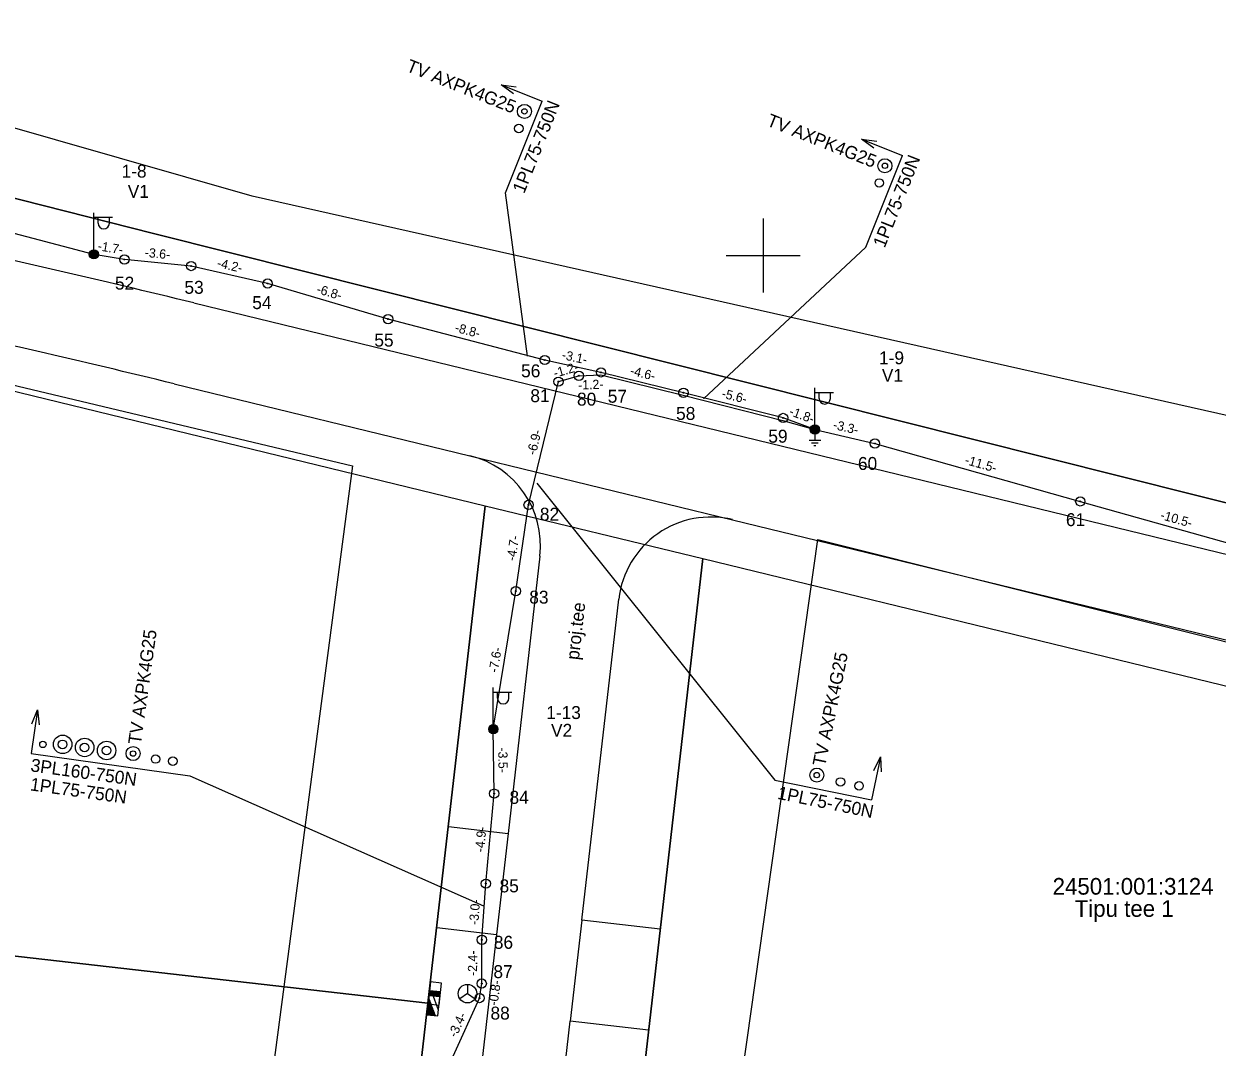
# Model space of a CAD drawing. Extents: x 553634 to 561168, y 6586277 to 6588142.
# Drawn here: x 554010 to 554074.5, y 6586557.2 to 6586612.5 of the extents above; entities that cross this region are included whole.
import ezdxf

# ---------------------------------------------------------------- set-up
doc = ezdxf.new("R2010")
doc.units = 0
for name, color, linetype in [('ABIJOONIS', 7, 'Continuous'), ('ELRAJATISMP', 7, 'Continuous'), ('JOONSIDE', 7, 'Continuous'), ('KOORDPUNKT', 7, 'Continuous'), ('MOOTPIIR', 7, 'Continuous'), ('MPKAABEL', 7, 'Continuous'), ('PIIR', 7, 'Continuous'), ('POST', 7, 'Continuous'), ('SIKAEV', 7, 'Continuous'), ('VORK', 7, 'Continuous')]:
    doc.layers.add(name, color=color, linetype=linetype)

msp = doc.modelspace()

# ---------------------------------------------------------------- linework, layer by layer
at = {"layer": 'ABIJOONIS'}
for p, q in [((554035.839, 6586609.228), (554038.05, 6586608.347)), ((554055.323, 6586606.287), (554057.534, 6586605.406)), ((554019.225, 6586597.443), (554150.898, 6586565.408)), ((554018.161, 6586593.071), (554034.15, 6586589.181)), ((554034.15, 6586589.181), (554048.349, 6586585.726)), ((554048.349, 6586585.726), (554115.254, 6586569.449)), ((554037.936, 6586583.752), (554036.215, 6586568.772)), ((554040.206, 6586564.081), (554042.199, 6586581.438)), ((554010.771, 6586575.451), (554010.442, 6586573.094)), ((554056.339, 6586572.917), (554055.865, 6586570.584)), ((554032.987, 6586569.142), (554036.215, 6586568.772)), ((554036.215, 6586568.772), (554035.588, 6586563.308)), ((554040.206, 6586564.081), (554039.579, 6586558.617)), ((554044.429, 6586563.596), (554040.206, 6586564.081)), ((554032.359, 6586563.678), (554035.588, 6586563.308)), ((554035.588, 6586563.308), (554034.595, 6586554.657)), ((554037.256, 6586538.39), (554039.579, 6586558.617)), ((554043.801, 6586558.132), (554039.579, 6586558.617))]:
    msp.add_line(p, q, dxfattribs=at)
for points in [[(554036.508, 6586608.746), (554035.839, 6586609.228), (554036.656, 6586609.117)], [(554037.271, 6586594.571), (554036.074, 6586603.386), (554038.05, 6586608.347)], [(554055.993, 6586605.805), (554055.323, 6586606.287), (554056.141, 6586606.176)], [(554046.77, 6586592.254), (554055.559, 6586600.445), (554057.534, 6586605.406)], [(554037.773, 6586587.695), (554050.632, 6586571.649), (554055.865, 6586570.584)], [(554010.463, 6586574.686), (554010.771, 6586575.451), (554010.859, 6586574.631)], [(554010.442, 6586573.094), (554019.005, 6586571.888), (554034.884, 6586564.856)], [(554055.984, 6586572.173), (554056.339, 6586572.917), (554056.376, 6586572.093)]]:
    msp.add_lwpolyline(points, dxfattribs=at)
for centre, radius in [((554037.099, 6586607.791), 0.38), ((554037.099, 6586607.791), 0.146), ((554036.798, 6586606.862), 0.229), ((554056.583, 6586604.85), 0.38), ((554056.583, 6586604.85), 0.146), ((554056.282, 6586603.921), 0.229), ((554012.134, 6586573.582), 0.5), ((554011.069, 6586573.582), 0.176), ((554012.134, 6586573.582), 0.235), ((554013.323, 6586573.416), 0.5), ((554013.323, 6586573.416), 0.235), ((554014.511, 6586573.251), 0.5), ((554014.511, 6586573.251), 0.235), ((554015.944, 6586573.085), 0.38), ((554015.944, 6586573.085), 0.146), ((554017.159, 6586572.789), 0.229), ((554018.089, 6586572.674), 0.229), ((554052.904, 6586571.921), 0.38), ((554052.904, 6586571.921), 0.146), ((554054.181, 6586571.553), 0.229), ((554055.189, 6586571.342), 0.229)]:
    msp.add_circle(centre, radius, dxfattribs=at)
for centre, radius, start, end in [((553876.858, 6586012.262), 602.25, 76.326316, 77.789425), ((553876.858, 6586012.262), 597.75, 76.326316, 77.789425), ((554032.968, 6586584.322), 5, 353.44935, 76.32632), ((554047.167, 6586580.868), 5, 76.32632, 173.44935)]:
    msp.add_arc(centre, radius, start, end, dxfattribs=at)
at = {"layer": 'ELRAJATISMP'}
for p, q in [((554032.018, 6586560.744), (554031.89, 6586559.557)), ((554032.612, 6586560.68), (554032.018, 6586560.744)), ((554032.484, 6586559.493), (554032.612, 6586560.68)), ((554031.957, 6586560.162), (554031.829, 6586558.974)), ((554032.273, 6586558.926), (554031.925, 6586559.861)), ((554031.94, 6586560.015), (554032.533, 6586559.952)), ((554031.984, 6586560.284), (554031.955, 6586560.014)), ((554032.551, 6586560.098), (554031.957, 6586560.162)), ((554031.969, 6586560.285), (554032.562, 6586560.222)), ((554031.999, 6586560.282), (554031.97, 6586560.012)), ((554032.014, 6586560.281), (554031.985, 6586560.011)), ((554032.02, 6586560.28), (554031.991, 6586560.01)), ((554032.035, 6586560.278), (554032.006, 6586560.008)), ((554032.05, 6586560.277), (554032.021, 6586560.007)), ((554032.065, 6586560.275), (554032.036, 6586560.005)), ((554032.08, 6586560.273), (554032.051, 6586560.003)), ((554032.095, 6586560.272), (554032.066, 6586560.002)), ((554032.11, 6586560.27), (554032.081, 6586560)), ((554032.125, 6586560.269), (554032.096, 6586559.999)), ((554032.455, 6586559.211), (554032.107, 6586560.146)), ((554032.14, 6586560.267), (554032.111, 6586559.997)), ((554032.155, 6586560.265), (554032.126, 6586559.995)), ((554032.166, 6586560.264), (554032.137, 6586559.994)), ((554032.181, 6586560.263), (554032.152, 6586559.993)), ((554032.196, 6586560.261), (554032.167, 6586559.991)), ((554032.211, 6586560.259), (554032.182, 6586559.989)), ((554032.223, 6586560.258), (554032.194, 6586559.988)), ((554032.238, 6586560.256), (554032.209, 6586559.987)), ((554032.253, 6586560.255), (554032.224, 6586559.985)), ((554032.268, 6586560.253), (554032.239, 6586559.983)), ((554032.279, 6586560.252), (554032.25, 6586559.982)), ((554032.294, 6586560.25), (554032.265, 6586559.98)), ((554032.309, 6586560.249), (554032.28, 6586559.979)), ((554032.324, 6586560.247), (554032.295, 6586559.977)), ((554032.336, 6586560.246), (554032.307, 6586559.976)), ((554032.351, 6586560.244), (554032.322, 6586559.974)), ((554032.366, 6586560.243), (554032.337, 6586559.973)), ((554032.381, 6586560.241), (554032.352, 6586559.971)), ((554032.393, 6586560.24), (554032.364, 6586559.97)), ((554032.407, 6586560.238), (554032.378, 6586559.968)), ((554032.422, 6586560.237), (554032.393, 6586559.967)), ((554032.437, 6586560.235), (554032.408, 6586559.965)), ((554032.449, 6586560.234), (554032.42, 6586559.964)), ((554032.423, 6586558.91), (554032.551, 6586560.098)), ((554032.464, 6586560.232), (554032.435, 6586559.962)), ((554032.479, 6586560.231), (554032.45, 6586559.961)), ((554032.494, 6586560.229), (554032.465, 6586559.959)), ((554032.506, 6586560.228), (554032.477, 6586559.958)), ((554032.521, 6586560.226), (554032.492, 6586559.956)), ((554032.536, 6586560.224), (554032.507, 6586559.955)), ((554032.55, 6586560.223), (554032.521, 6586559.953)), ((554031.938, 6586559.826), (554031.846, 6586558.972)), ((554031.951, 6586559.791), (554031.863, 6586558.97)), ((554031.964, 6586559.755), (554031.88, 6586558.969)), ((554031.89, 6586559.557), (554032.484, 6586559.493)), ((554031.977, 6586559.72), (554031.897, 6586558.967)), ((554031.991, 6586559.685), (554031.913, 6586558.965)), ((554032.004, 6586559.649), (554031.93, 6586558.963)), ((554032.017, 6586559.614), (554031.947, 6586558.961)), ((554032.03, 6586559.579), (554031.964, 6586558.96)), ((554032.043, 6586559.543), (554031.98, 6586558.958)), ((554032.056, 6586559.508), (554031.997, 6586558.956)), ((554032.07, 6586559.473), (554032.014, 6586558.954)), ((554032.083, 6586559.437), (554032.031, 6586558.952)), ((554032.096, 6586559.402), (554032.047, 6586558.951)), ((554032.109, 6586559.367), (554032.064, 6586558.949)), ((554032.122, 6586559.331), (554032.081, 6586558.947)), ((554032.135, 6586559.296), (554032.098, 6586558.945)), ((554032.149, 6586559.26), (554032.114, 6586558.943)), ((554032.162, 6586559.225), (554032.131, 6586558.942)), ((554032.175, 6586559.19), (554032.148, 6586558.94)), ((554031.829, 6586558.974), (554032.423, 6586558.91)), ((554032.188, 6586559.154), (554032.165, 6586558.938)), ((554032.201, 6586559.119), (554032.182, 6586558.936)), ((554032.214, 6586559.084), (554032.198, 6586558.934)), ((554032.227, 6586559.048), (554032.215, 6586558.933)), ((554032.241, 6586559.013), (554032.232, 6586558.931)), ((554032.254, 6586558.978), (554032.249, 6586558.929)), ((554032.267, 6586558.942), (554032.265, 6586558.927))]:
    msp.add_line(p, q, dxfattribs=at)
at = {"layer": 'KOORDPUNKT'}
for centre, radius in [((554015.475, 6586599.786), 0.25), ((554015.475, 6586599.786), 0.025), ((554015.475, 6586599.786), 0.0221), ((554015.475, 6586599.786), 0.0191), ((554015.475, 6586599.786), 0.0161), ((554015.475, 6586599.786), 0.0132), ((554015.475, 6586599.786), 0.0102), ((554015.475, 6586599.786), 0.00726), ((554015.475, 6586599.786), 0.0043), ((554019.081, 6586599.432), 0.25), ((554019.081, 6586599.432), 0.025), ((554019.081, 6586599.432), 0.0221), ((554019.081, 6586599.432), 0.0191), ((554019.081, 6586599.432), 0.0161), ((554019.081, 6586599.432), 0.0132), ((554019.081, 6586599.432), 0.0102), ((554019.081, 6586599.432), 0.00726), ((554019.081, 6586599.432), 0.0043), ((554023.215, 6586598.49), 0.25), ((554023.215, 6586598.49), 0.025), ((554023.215, 6586598.49), 0.0221), ((554023.215, 6586598.49), 0.0191), ((554023.215, 6586598.49), 0.0161), ((554023.215, 6586598.49), 0.0132), ((554023.215, 6586598.49), 0.0102), ((554023.215, 6586598.49), 0.00726), ((554023.215, 6586598.49), 0.0043), ((554029.729, 6586596.566), 0.25), ((554029.729, 6586596.566), 0.025), ((554029.729, 6586596.566), 0.0221), ((554029.729, 6586596.566), 0.0191), ((554029.729, 6586596.566), 0.0161), ((554029.729, 6586596.566), 0.0132), ((554029.729, 6586596.566), 0.0102), ((554029.729, 6586596.566), 0.00726), ((554029.729, 6586596.566), 0.0043), ((554038.199, 6586594.353), 0.25), ((554038.199, 6586594.353), 0.025), ((554038.199, 6586594.353), 0.0221), ((554038.199, 6586594.353), 0.0191), ((554038.199, 6586594.353), 0.0161), ((554038.199, 6586594.353), 0.0132), ((554038.199, 6586594.353), 0.0102), ((554038.199, 6586594.353), 0.00726), ((554038.199, 6586594.353), 0.0043), ((554038.935, 6586593.185), 0.25), ((554040.041, 6586593.504), 0.25), ((554040.041, 6586593.504), 0.025), ((554040.041, 6586593.504), 0.0221), ((554040.041, 6586593.504), 0.0191), ((554040.041, 6586593.504), 0.0161), ((554040.041, 6586593.504), 0.0132), ((554040.041, 6586593.504), 0.0102), ((554040.041, 6586593.504), 0.00726), ((554040.041, 6586593.504), 0.0043), ((554041.235, 6586593.686), 0.25), ((554041.235, 6586593.686), 0.025), ((554041.235, 6586593.686), 0.0221), ((554041.235, 6586593.686), 0.0191), ((554041.235, 6586593.686), 0.0161), ((554041.235, 6586593.686), 0.0132), ((554041.235, 6586593.686), 0.0102), ((554041.235, 6586593.686), 0.00726), ((554041.235, 6586593.686), 0.0043), ((554038.935, 6586593.185), 0.025), ((554038.935, 6586593.185), 0.0221), ((554038.935, 6586593.185), 0.0191), ((554038.935, 6586593.185), 0.0161), ((554038.935, 6586593.185), 0.0132), ((554038.935, 6586593.185), 0.0102), ((554038.935, 6586593.185), 0.00726), ((554038.935, 6586593.185), 0.0043), ((554045.698, 6586592.583), 0.25), ((554045.698, 6586592.583), 0.025), ((554045.698, 6586592.583), 0.0221), ((554045.698, 6586592.583), 0.0191), ((554045.698, 6586592.583), 0.0161), ((554045.698, 6586592.583), 0.0132), ((554045.698, 6586592.583), 0.0102), ((554045.698, 6586592.583), 0.00726), ((554045.698, 6586592.583), 0.0043), ((554051.085, 6586591.223), 0.25), ((554051.085, 6586591.223), 0.025), ((554051.085, 6586591.223), 0.0221), ((554051.085, 6586591.223), 0.0191), ((554051.085, 6586591.223), 0.0161), ((554051.085, 6586591.223), 0.0132), ((554051.085, 6586591.223), 0.0102), ((554051.085, 6586591.223), 0.00726), ((554051.085, 6586591.223), 0.0043), ((554056.043, 6586589.842), 0.25), ((554056.043, 6586589.842), 0.025), ((554056.043, 6586589.842), 0.0221), ((554056.043, 6586589.842), 0.0191), ((554056.043, 6586589.842), 0.0161), ((554056.043, 6586589.842), 0.0132), ((554056.043, 6586589.842), 0.0102), ((554056.043, 6586589.842), 0.00726), ((554056.043, 6586589.842), 0.0043), ((554067.146, 6586586.713), 0.25), ((554037.324, 6586586.524), 0.25), ((554037.324, 6586586.524), 0.025), ((554037.324, 6586586.524), 0.0221), ((554037.324, 6586586.524), 0.0191), ((554037.324, 6586586.524), 0.0161), ((554037.324, 6586586.524), 0.0132), ((554037.324, 6586586.524), 0.0102), ((554037.324, 6586586.524), 0.00726), ((554037.324, 6586586.524), 0.0043), ((554067.146, 6586586.713), 0.025), ((554067.146, 6586586.713), 0.0221), ((554067.146, 6586586.713), 0.0191), ((554067.146, 6586586.713), 0.0161), ((554067.146, 6586586.713), 0.0132), ((554067.146, 6586586.713), 0.0102), ((554067.146, 6586586.713), 0.00726), ((554067.146, 6586586.713), 0.0043), ((554036.632, 6586581.867), 0.25), ((554036.632, 6586581.867), 0.025), ((554036.632, 6586581.867), 0.0221), ((554036.632, 6586581.867), 0.0191), ((554036.632, 6586581.867), 0.0161), ((554036.632, 6586581.867), 0.0132), ((554036.632, 6586581.867), 0.0102), ((554036.632, 6586581.867), 0.00726), ((554036.632, 6586581.867), 0.0043), ((554035.461, 6586570.922), 0.25), ((554035.461, 6586570.922), 0.025), ((554035.461, 6586570.922), 0.0221), ((554035.461, 6586570.922), 0.0191), ((554035.461, 6586570.922), 0.0161), ((554035.461, 6586570.922), 0.0132), ((554035.461, 6586570.922), 0.0102), ((554035.461, 6586570.922), 0.00726), ((554035.461, 6586570.922), 0.0043), ((554035.014, 6586566.056), 0.25), ((554035.014, 6586566.056), 0.025), ((554035.014, 6586566.056), 0.0221), ((554035.014, 6586566.056), 0.0191), ((554035.014, 6586566.056), 0.0161), ((554035.014, 6586566.056), 0.0132), ((554035.014, 6586566.056), 0.0102), ((554035.014, 6586566.056), 0.00726), ((554035.014, 6586566.056), 0.0043), ((554034.798, 6586563.024), 0.25), ((554034.798, 6586563.024), 0.025), ((554034.798, 6586563.024), 0.0221), ((554034.798, 6586563.024), 0.0191), ((554034.798, 6586563.024), 0.0161), ((554034.798, 6586563.024), 0.0132), ((554034.798, 6586563.024), 0.0102), ((554034.798, 6586563.024), 0.00726), ((554034.798, 6586563.024), 0.0043), ((554034.789, 6586560.656), 0.25), ((554034.789, 6586560.656), 0.025), ((554034.789, 6586560.656), 0.0221), ((554034.789, 6586560.656), 0.0191), ((554034.789, 6586560.656), 0.0161), ((554034.789, 6586560.656), 0.0132), ((554034.789, 6586560.656), 0.0102), ((554034.789, 6586560.656), 0.00726), ((554034.789, 6586560.656), 0.0043), ((554034.677, 6586559.873), 0.25), ((554034.677, 6586559.873), 0.025), ((554034.677, 6586559.873), 0.0221), ((554034.677, 6586559.873), 0.0191), ((554034.677, 6586559.873), 0.0161), ((554034.677, 6586559.873), 0.0132), ((554034.677, 6586559.873), 0.0102), ((554034.677, 6586559.873), 0.00726), ((554034.677, 6586559.873), 0.0043)]:
    msp.add_circle(centre, radius, dxfattribs=at)
at = {"layer": 'MOOTPIIR'}
msp.add_lwpolyline([(554176.822, 6586568.457), (554022.379, 6586603.216), (553894.276, 6586639.895), (553770.633, 6586681.218), (553726.711, 6586674.688), (553724.503, 6586655.061), (553728.217, 6586648.71), (553739.085, 6586651.833), (553736.784, 6586665.214), (553767.373, 6586669.292), (553900.226, 6586619.046), (554027.795, 6586588.633), (554016.075, 6586499.66), (554040.586, 6586497.041), (554052.96, 6586584.654), (554175.742, 6586553.901)], close=True, dxfattribs=at)
at = {"layer": 'MPKAABEL'}
for points in [[(554052.799, 6586590.603), (554051.085, 6586591.223), (554045.698, 6586592.583), (554041.235, 6586593.686), (554038.199, 6586594.353), (554029.729, 6586596.566), (554023.215, 6586598.49), (554019.081, 6586599.432), (554015.475, 6586599.786), (554013.825, 6586600.065), (554003.629, 6586602.738), (553996.342, 6586604.58), (553988.469, 6586606.445), (553981.676, 6586608.024), (553975.863, 6586609.291), (553974.891, 6586609.565), (553971.852, 6586610.589), (553963.26, 6586612.774)], [(554052.799, 6586590.603), (554051.085, 6586591.223), (554045.698, 6586592.583), (554041.235, 6586593.686), (554038.199, 6586594.353), (554029.729, 6586596.566), (554023.215, 6586598.49), (554019.081, 6586599.432), (554015.475, 6586599.786), (554013.825, 6586600.065), (554003.629, 6586602.738), (553996.342, 6586604.58), (553988.469, 6586606.445), (553981.676, 6586608.024), (553975.863, 6586609.291), (553974.891, 6586609.565), (553971.852, 6586610.589), (553963.26, 6586612.774)], [(554033.245, 6586556.741), (554034.677, 6586559.873), (554034.789, 6586560.656), (554034.798, 6586563.024), (554035.014, 6586566.056), (554035.461, 6586570.922), (554035.416, 6586574.4), (554036.632, 6586581.867), (554037.324, 6586586.524), (554038.935, 6586593.185), (554040.041, 6586593.504), (554041.221, 6586593.554), (554045.677, 6586592.446), (554051.065, 6586591.09), (554052.799, 6586590.603), (554056.043, 6586589.842), (554067.146, 6586586.713), (554077.276, 6586583.862)], [(554033.245, 6586556.741), (554034.677, 6586559.873), (554034.789, 6586560.656), (554034.798, 6586563.024), (554035.014, 6586566.056), (554035.461, 6586570.922), (554035.416, 6586574.4), (554036.632, 6586581.867), (554037.324, 6586586.524), (554038.935, 6586593.185), (554040.041, 6586593.504), (554041.221, 6586593.554), (554045.677, 6586592.446), (554051.065, 6586591.09), (554052.799, 6586590.603), (554056.043, 6586589.842), (554067.146, 6586586.713), (554077.276, 6586583.862)], [(554052.799, 6586590.353), (554052.799, 6586590.013)], [(554053.117, 6586590.013), (554052.482, 6586590.013)], [(554052.983, 6586589.863), (554052.616, 6586589.863)], [(554052.849, 6586589.713), (554052.749, 6586589.713)]]:
    msp.add_lwpolyline(points, dxfattribs=at)
at = {"layer": 'PIIR'}
for points in [[(553877.39, 6586727.07), (553849.71, 6586649.06), (553916.87, 6586626.36), (553987.21, 6586608.76), (554017.05, 6586601.19), (554166.01, 6586563.8), (554131.59, 6586771.41), (554010.14, 6586740.36), (553994.28, 6586766.24)], [(553986.05, 6586598.38), (554034.98, 6586586.48), (554046.75, 6586583.62), (554103.56, 6586569.79), (554188.98, 6586549.04), (554209.75, 6586557.47), (554166.01, 6586563.8), (554017.05, 6586601.19), (553987.21, 6586608.76)], [(554034.98, 6586586.48), (554031.88, 6586559.6), (553982.24, 6586565.25), (553986.05, 6586598.38)], [(554025.05, 6586499.91), (554028.46, 6586529.75), (554031.88, 6586559.6), (554034.98, 6586586.48), (554046.75, 6586583.62), (554043.35, 6586554.1), (554040.4, 6586528.45), (554035.62, 6586486.67), (554022.92, 6586481.53)], [(554100.97, 6586547.52), (554043.35, 6586554.1), (554046.75, 6586583.62), (554103.56, 6586569.79)], [(553981.37, 6586557.81), (553982.24, 6586565.25), (554031.88, 6586559.6), (554028.46, 6586529.75), (553978.81, 6586535.44)]]:
    msp.add_lwpolyline(points, close=True, dxfattribs=at)
at = {"layer": 'POST'}
for p, q in [((554013.825, 6586600.315), (554013.825, 6586602.315)), ((554013.825, 6586602.065), (554014.825, 6586602.065)), ((554014.052, 6586601.744), (554014.052, 6586602.065)), ((554014.664, 6586601.744), (554014.664, 6586602.065)), ((554013.825, 6586600.065), (554013.825, 6586600.065)), ((554052.799, 6586590.853), (554052.799, 6586592.853)), ((554052.799, 6586592.603), (554053.799, 6586592.603)), ((554053.026, 6586592.282), (554053.026, 6586592.603)), ((554053.639, 6586592.282), (554053.639, 6586592.603)), ((554052.799, 6586590.603), (554052.799, 6586590.603)), ((554035.416, 6586574.651), (554035.416, 6586576.651)), ((554035.416, 6586576.401), (554036.416, 6586576.401)), ((554035.643, 6586576.08), (554035.643, 6586576.401)), ((554036.255, 6586576.08), (554036.255, 6586576.401)), ((554035.416, 6586574.4), (554035.416, 6586574.4))]:
    msp.add_line(p, q, dxfattribs=at)
for centre, radius in [((554013.825, 6586600.065), 0.25), ((554013.825, 6586600.065), 0.225), ((554013.825, 6586600.065), 0.2), ((554013.825, 6586600.065), 0.175), ((554013.825, 6586600.065), 0.15), ((554013.825, 6586600.065), 0.125), ((554013.825, 6586600.065), 0.1), ((554013.825, 6586600.065), 0.075), ((554013.825, 6586600.065), 0.05), ((554013.825, 6586600.065), 0.025), ((554052.799, 6586590.603), 0.25), ((554052.799, 6586590.603), 0.225), ((554052.799, 6586590.603), 0.2), ((554052.799, 6586590.603), 0.175), ((554052.799, 6586590.603), 0.15), ((554052.799, 6586590.603), 0.125), ((554052.799, 6586590.603), 0.1), ((554052.799, 6586590.603), 0.075), ((554052.799, 6586590.603), 0.05), ((554052.799, 6586590.603), 0.025), ((554035.416, 6586574.4), 0.25), ((554035.416, 6586574.4), 0.225), ((554035.416, 6586574.4), 0.2), ((554035.416, 6586574.4), 0.175), ((554035.416, 6586574.4), 0.15), ((554035.416, 6586574.4), 0.125), ((554035.416, 6586574.4), 0.1), ((554035.416, 6586574.4), 0.075), ((554035.416, 6586574.4), 0.05), ((554035.416, 6586574.4), 0.025)]:
    msp.add_circle(centre, radius, dxfattribs=at)
for centre in [(554014.358, 6586601.744), (554053.333, 6586592.282), (554035.949, 6586576.08)]:
    msp.add_arc(centre, 0.306, 180, 0, dxfattribs=at)
at = {"layer": 'SIKAEV'}
for p, q in [((554034.02, 6586560.61), (554034.02, 6586560.11)), ((554034.02, 6586560.11), (554033.605, 6586559.835)), ((554034.02, 6586560.11), (554034.435, 6586559.835))]:
    msp.add_line(p, q, dxfattribs=at)
msp.add_circle((554034.02, 6586560.11), 0.5, dxfattribs=at)
at = {"layer": 'VORK'}
for p, q in [((554050, 6586602), (554050, 6586598)), ((554048, 6586600), (554052, 6586600))]:
    msp.add_line(p, q, dxfattribs=at)

# ---------------------------------------------------------------- texts
at = {"layer": 'ABIJOONIS'}
for s, rotation, p in [('1PL75-750N', 68.28231, (554037.084, 6586603.315)), ('1PL75-750N', 68.28231, (554056.568, 6586600.374)), ('proj.tee', 83.44935, (554040.038, 6586578.122)), ('3PL160-750N', 352.05024, (554010.371, 6586572.13)), ('1PL75-750N', 352.05024, (554010.345, 6586571.099)), ('1PL75-750N', 348.50582, (554050.741, 6586570.642))]:
    msp.add_text(s, height=0.7, rotation=rotation, dxfattribs=at).set_placement(p)
at = {"layer": 'JOONSIDE'}
for s, rotation, p in [('-1.7-', 350.40259, (554014.002, 6586600.289)), ('-3.6-', 354.39325, (554016.556, 6586599.931)), ('-4.2-', 347.16339, (554020.448, 6586599.377)), ('-6.8-', 343.54477, (554025.824, 6586597.98)), ('-8.8-', 345.35737, (554033.302, 6586595.891)), ('-3.1-', 347.59984, (554039.087, 6586594.414)), ('-1.2-', 16.08898, (554038.746, 6586593.391)), ('-4.6-', 346.12317, (554042.774, 6586593.563)), ('-1.2-', 2.42741, (554040.007, 6586592.748)), ('-5.6-', 345.83598, (554047.725, 6586592.329)), ('-1.8-', 340.09241, (554051.369, 6586591.386)), ('-3.3-', 346.80429, (554053.748, 6586590.637)), ('-6.9-', 76.40378, (554037.71, 6586589.184)), ('-11.5-', 344.26133, (554060.868, 6586588.742)), ('-10.5-', 344.28121, (554071.437, 6586585.765)), ('-4.7-', 81.54806, (554036.617, 6586583.466)), ('-7.6-', 80.74998, (554035.657, 6586577.434)), ('-3.5-', 270.74827, (554035.679, 6586573.415)), ('-4.9-', 84.75049, (554034.918, 6586567.74)), ('-3.0-', 85.91735, (554034.603, 6586563.809)), ('-2.4-', 89.78507, (554034.541, 6586561.066)), ('-0.8-', 81.85965, (554035.639, 6586559.441)), ('-3.4-', 65.42937, (554033.411, 6586557.706))]:
    msp.add_text(s, height=0.5, rotation=rotation, dxfattribs=at).set_placement(p)
at = {"layer": 'KOORDPUNKT'}
for s, p in [('52', (554014.964, 6586598.158)), ('53', (554018.718, 6586597.932)), ('54', (554022.385, 6586597.106)), ('55', (554028.984, 6586595.078)), ('56', (554036.917, 6586593.419)), ('81', (554037.418, 6586592.077)), ('57', (554041.601, 6586592.046)), ('80', (554039.939, 6586591.888)), ('58', (554045.295, 6586591.117)), ('59', (554050.282, 6586589.886)), ('60', (554055.126, 6586588.413)), ('82', (554037.933, 6586585.673)), ('61', (554066.37, 6586585.376)), ('83', (554037.361, 6586581.188)), ('84', (554036.291, 6586570.372)), ('85', (554035.754, 6586565.585)), ('86', (554035.443, 6586562.535)), ('87', (554035.421, 6586560.951)), ('88', (554035.263, 6586558.709))]:
    msp.add_text(s, height=0.7, dxfattribs=at).set_placement(p)
at = {"layer": 'MPKAABEL'}
for s, rotation, p in [('TV AXPK4G25  ', 338.28231, (554030.662, 6586609.978)), ('TV AXPK4G25  ', 338.28231, (554050.146, 6586607.037)), ('  TV AXPK4G25', 82.05024, (554016.29, 6586573.037)), ('  TV AXPK4G25', 78.50582, (554053.247, 6586571.851))]:
    msp.add_text(s, height=0.7, rotation=rotation, dxfattribs=at).set_placement(p)
at = {"layer": 'PIIR'}
for s, p in [('24501:001:3124', (554065.651, 6586565.461)), ('Tipu tee 1', (554066.843, 6586564.261))]:
    msp.add_text(s, height=0.9, dxfattribs=at).set_placement(p)
at = {"layer": 'POST'}
for s, p in [('1-8', (554015.32, 6586604.21)), ('V1', (554015.656, 6586603.117)), ('1-9', (554056.267, 6586594.122)), ('V1', (554056.419, 6586593.177)), ('1-13', (554038.276, 6586574.953)), ('V2', (554038.534, 6586573.991))]:
    msp.add_text(s, height=0.7, dxfattribs=at).set_placement(p)

doc.saveas('drawing.dxf')
